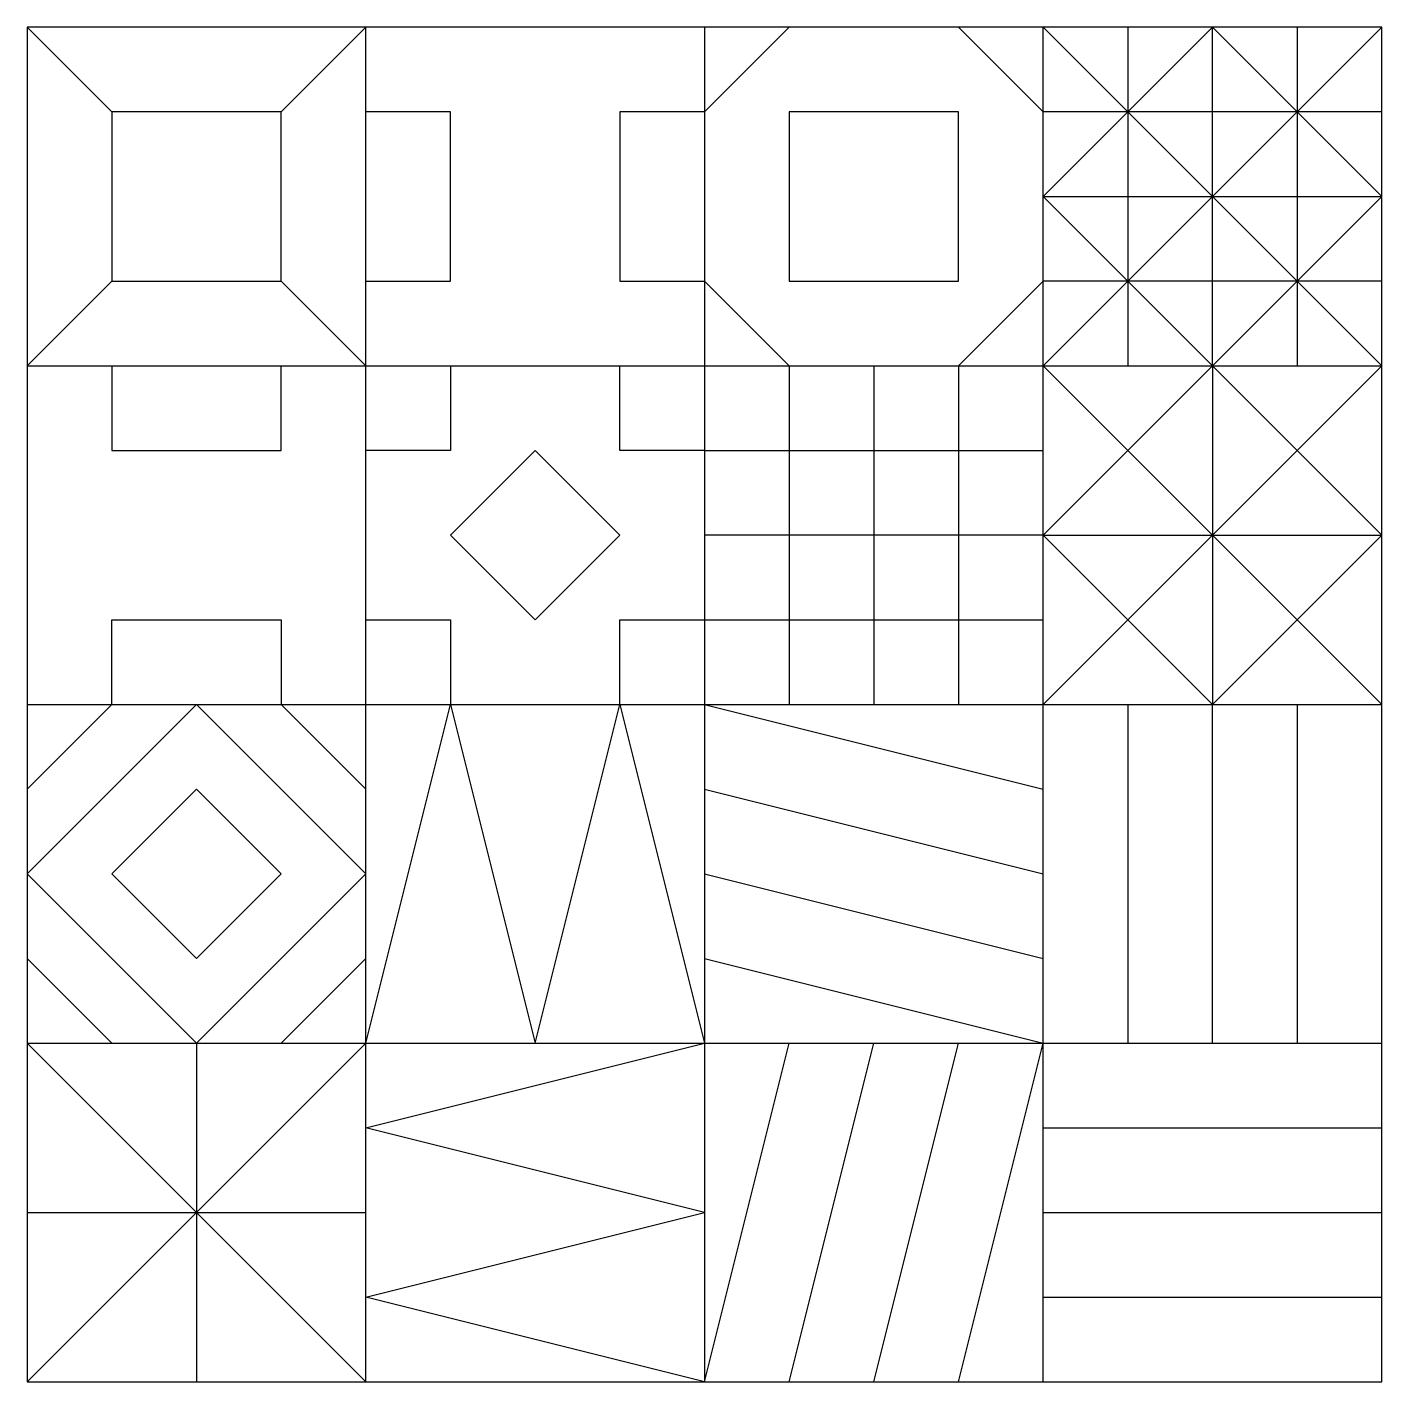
# Model space of a CAD drawing. Header units: inches. Extents: x 2 to 10, y 2 to 10.
import ezdxf

# ---------------------------------------------------------------- set-up
doc = ezdxf.new("R2010")
doc.units = ezdxf.units.IN
doc.header["$MEASUREMENT"] = 0

msp = doc.modelspace()

# ---------------------------------------------------------------- linework, layer by layer
for p, q in [((2, 10), (2, 2)), ((10, 10), (2, 10)), ((2, 10), (2.5, 9.5)), ((3.5, 9.5), (4, 10)), ((4, 2), (4, 10)), ((6, 10), (6, 2)), ((6, 9.5), (6.5, 10)), ((7.5, 10), (8, 9.5)), ((8, 2), (8, 10)), ((8, 10), (10, 8)), ((10, 10), (8, 8)), ((8, 9), (9, 10)), ((8.5, 10), (8.5, 8)), ((9, 8), (9, 10)), ((9, 10), (10, 9)), ((9.5, 10), (9.5, 8)), ((10, 2), (10, 10)), ((2.5, 9.5), (2.5, 8.5)), ((3.5, 9.5), (2.5, 9.5)), ((3.5, 8.5), (3.5, 9.5)), ((4.5, 9.5), (4, 9.5)), ((4.5, 8.5), (4.5, 9.5)), ((6, 9.5), (5.5, 9.5)), ((5.5, 9.5), (5.5, 8.5)), ((6.5, 9.5), (6.5, 8.5)), ((7.5, 9.5), (6.5, 9.5)), ((7.5, 8.5), (7.5, 9.5)), ((10, 9.5), (8, 9.5)), ((8, 9), (10, 9)), ((9, 8), (8, 9)), ((10, 9), (9, 8)), ((2.5, 8.5), (2, 8)), ((2.5, 8.5), (3.5, 8.5)), ((3.5, 8.5), (4, 8)), ((4, 8.5), (4.5, 8.5)), ((5.5, 8.5), (6, 8.5)), ((6.5, 8), (6, 8.5)), ((6.5, 8.5), (7.5, 8.5)), ((8, 8.5), (7.5, 8)), ((10, 8.5), (8, 8.5)), ((2, 8), (10, 8)), ((2.5, 8), (2.5, 7.5)), ((3.5, 7.5), (3.5, 8)), ((4.5, 8), (4.5, 7.5)), ((5.5, 7.5), (5.5, 8)), ((6.5, 8), (6.5, 6)), ((7, 8), (7, 6)), ((7.5, 8), (7.5, 6)), ((8, 8), (10, 6)), ((8, 6), (10, 8)), ((9, 8), (8, 7)), ((9, 8), (9, 6)), ((10, 7), (9, 8)), ((2.5, 7.5), (3.5, 7.5)), ((4.5, 7.5), (4, 7.5)), ((4.5, 7), (5, 7.5)), ((5, 7.5), (5.5, 7)), ((6, 7.5), (5.5, 7.5)), ((6, 7.5), (8, 7.5)), ((5, 6.5), (4.5, 7)), ((5.5, 7), (5, 6.5)), ((7.5, 7), (6, 7)), ((8, 7), (7.5, 7)), ((8, 7), (10, 7)), ((8, 7), (9, 6)), ((9, 6), (10, 7)), ((2.5, 6), (2.5, 6.5)), ((2.5, 6.5), (3.5, 6.5)), ((3.5, 6.5), (3.5, 6)), ((4, 6.5), (4.5, 6.5)), ((4.5, 6.5), (4.5, 6)), ((5.5, 6), (5.5, 6.5)), ((5.5, 6.5), (6, 6.5)), ((6, 6.5), (8, 6.5)), ((2, 6), (10, 6)), ((3, 6), (2, 5)), ((2, 5.5), (2.5, 6)), ((4, 5), (3, 6)), ((4, 5.5), (3.5, 6)), ((4, 4), (4.5, 6)), ((4.5, 6), (5, 4)), ((5, 4), (5.5, 6)), ((5.5, 6), (6, 4)), ((6, 6), (8, 5.5)), ((8.5, 6), (8.5, 4)), ((9, 4), (9, 6)), ((9.5, 6), (9.5, 4)), ((2.5, 5), (3, 5.5)), ((3, 5.5), (3.5, 5)), ((6, 5.5), (8, 5)), ((2, 5), (3, 4)), ((3, 4.5), (2.5, 5)), ((3, 4), (4, 5)), ((3.5, 5), (3, 4.5)), ((6, 5), (8, 4.5)), ((2, 4.5), (2.5, 4)), ((3.5, 4), (4, 4.5)), ((6, 4.5), (8, 4)), ((2, 4), (10, 4)), ((2, 4), (4, 2)), ((2, 2), (4, 4)), ((3, 4), (3, 2)), ((4, 3.5), (6, 4)), ((6, 2), (6.5, 4)), ((6.5, 2), (7, 4)), ((7, 2), (7.5, 4)), ((7.5, 2), (8, 4)), ((6, 3), (4, 3.5)), ((8, 3.5), (10, 3.5)), ((2, 3), (4, 3)), ((4, 2.5), (6, 3)), ((8, 3), (10, 3)), ((6, 2), (4, 2.5)), ((8, 2.5), (10, 2.5)), ((2, 2), (10, 2))]:
    msp.add_line(p, q)

doc.saveas('drawing.dxf')
